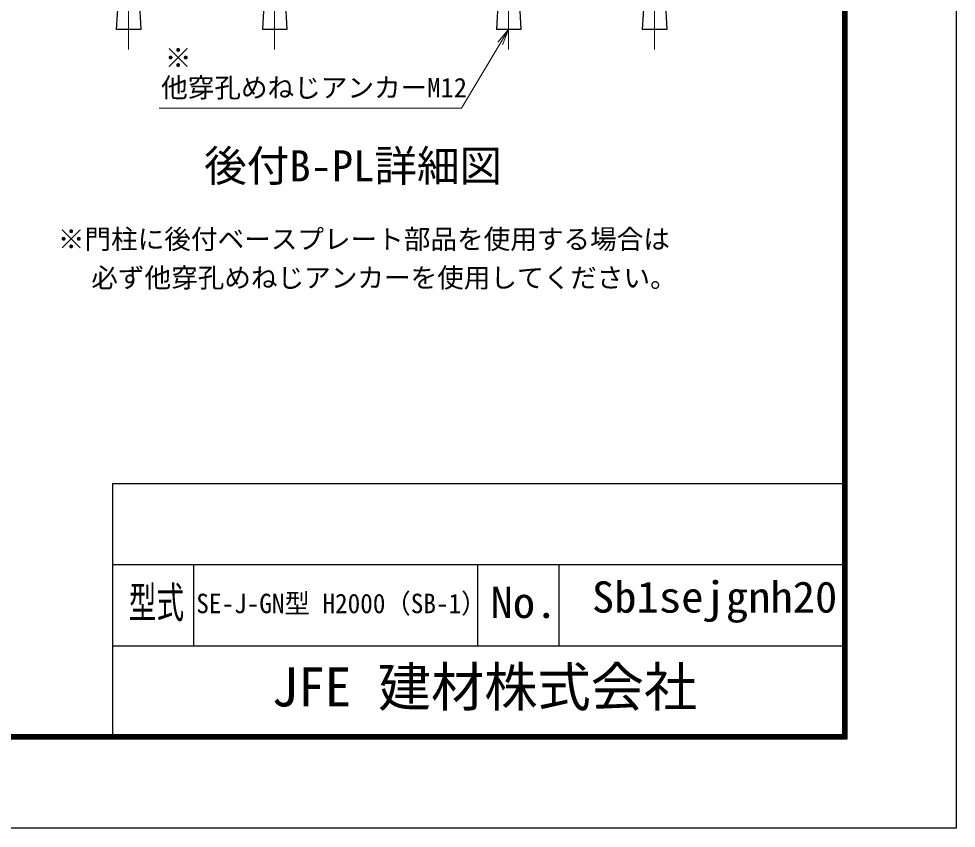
# Model space of a CAD drawing. Units: millimetres, scale not verified. Extents: x -6052 to 2348, y -2970 to 2970.
# Drawn here: x 37 to 2348, y -2970 to -974 of the extents above; entities that cross this region are included whole.
import ezdxf
from ezdxf.enums import TextEntityAlignment as Align

# ---------------------------------------------------------------- set-up
doc = ezdxf.new("R2010")
doc.units = ezdxf.units.MM
doc.header["$LTSCALE"] = 20
doc.linetypes.add('USER1', pattern=[50.8, 31.75, -6.35, 6.35, -6.35])
doc.layers.add('0-1_D-TTL-TXT', color=7, linetype='Continuous')
for name, color, linetype, lineweight in [('0-2_D-STR-TXT', 7, 'Continuous', 13), ('0-4_D-BMK', 2, 'USER1', 13), ('0-5_D-STR-DIM', 7, 'Continuous', 13), ('0-7_D-STR3', 3, 'Continuous', 13), ('0-9_D-TTL', 7, 'Continuous', 25)]:
    doc.layers.add(name, color=color, linetype=linetype, lineweight=lineweight)
doc.styles.add('ＭＳ ゴシック', font='')
doc.styles.get('ＭＳ ゴシック').set_extended_font_data('MS Gothic')

msp = doc.modelspace()

# ---------------------------------------------------------------- linework, layer by layer
at = {"layer": '0-4_D-BMK'}
for p, q in [((307.42, -558.1), (307.42, -1050.11)), ((667.42, -558.1), (667.42, -1050.11)), ((1244.03, -558.1), (1244.03, -1050.11)), ((1604.03, -558.1), (1604.03, -1050.11))]:
    msp.add_line(p, q, dxfattribs=at)
at = {"layer": '0-5_D-STR-DIM'}
for p, q in [((1217.73, -1031.76), (1244.04, -1000.9)), ((382.42, -1194.5), (384.22, -1194.5))]:
    msp.add_line(p, q, dxfattribs=at)
msp.add_lwpolyline([(1229.16, -1038.63), (1244.04, -1000.9), (1223.45, -1035.19), (1127.76, -1194.5), (774.06, -1194.5), (384.22, -1194.5)], dxfattribs=at)
at = {"layer": '0-7_D-STR3', "lineweight": 25}
for p, q in [((281.44, -924.5), (277.1, -1000.9)), ((333.4, -924.5), (337.73, -1000.9)), ((641.44, -924.5), (637.1, -1000.9)), ((693.4, -924.5), (697.73, -1000.9)), ((1218.28, -924.5), (1213.95, -1000.9)), ((1270.24, -924.5), (1274.58, -1000.9)), ((1578.05, -924.5), (1573.72, -1000.9)), ((1630.01, -924.5), (1634.35, -1000.9)), ((337.73, -1000.9), (277.1, -1000.9)), ((697.73, -1000.9), (637.1, -1000.9)), ((1274.58, -1000.9), (1213.95, -1000.9)), ((1634.35, -1000.9), (1573.72, -1000.9))]:
    msp.add_line(p, q, dxfattribs=at)
at = {"layer": '0-9_D-TTL'}
for p, q in [((267.51, -2120), (267.51, -2740)), ((267.51, -2120), (2067.51, -2120)), ((267.51, -2320), (2067.51, -2320)), ((467.51, -2320), (467.51, -2520)), ((1167.51, -2320), (1167.51, -2520)), ((1367.51, -2320), (1367.51, -2520)), ((267.51, -2520), (2067.51, -2520))]:
    msp.add_line(p, q, dxfattribs=at)
at = {"layer": '0-9_D-TTL', "color": 2}
msp.add_lwpolyline([(-6052.49, 2970), (2347.51, 2970), (2347.51, -2970), (-6052.49, -2970)], close=True, dxfattribs=at)
at = {"layer": '0-9_D-TTL'}
for points in [[(-5782.49, 2750), (2077.51, 2750), (2077.51, -2750), (-5782.49, -2750)], [(-5779.99, 2747.5), (2075.01, 2747.5), (2075.01, -2747.5), (-5779.99, -2747.5)], [(-5777.49, 2745), (2072.51, 2745), (2072.51, -2745), (-5777.49, -2745)], [(-5774.99, 2742.5), (2070.01, 2742.5), (2070.01, -2742.5), (-5774.99, -2742.5)], [(-5772.49, 2740), (2067.51, 2740), (2067.51, -2740), (-5772.49, -2740)]]:
    msp.add_lwpolyline(points, close=True, dxfattribs=at)

# ---------------------------------------------------------------- texts
at = {"layer": '0-1_D-TTL-TXT', "style": 'ＭＳ ゴシック'}
for s, height, p in [('後付B-PL詳細図', 76.98, (493.61, -1398.49)), ('JFE 建材株式会社', 96.19, (659.89, -2698.5))]:
    msp.add_text(s, height=height, dxfattribs=at).set_placement(p, align=Align.BOTTOM_LEFT)
for s, height, width, p in [('Sb1sejgnh20', 76.98, 1.05, (1449.51, -2461.47)), ('型式', 76.98, 0.65, (307.77, -2474.8)), ('No.', 76.98, 1.05, (1199.51, -2474.8)), ('SE-J-GN型 H2000（SB-1）', 48.09, 0.95, (474.17, -2454.25))]:
    msp.add_text(s, height=height, dxfattribs=dict(at, width=width)).set_placement(p, align=Align.BOTTOM_LEFT)
at = {"layer": '0-2_D-STR-TXT', "style": 'ＭＳ ゴシック'}
for s, p in [('※', (396.8, -1109.19)), ('他穿孔めねじアンカーM12', (387.55, -1182.63)), ('※門柱に後付ベースプレート部品を使用する場合は', (133.06, -1556.12)), ('必ず他穿孔めねじアンカーを使用してください。', (215.36, -1651.23))]:
    msp.add_text(s, height=48.09, dxfattribs=at).set_placement(p, align=Align.BOTTOM_LEFT)

doc.saveas('drawing.dxf')
